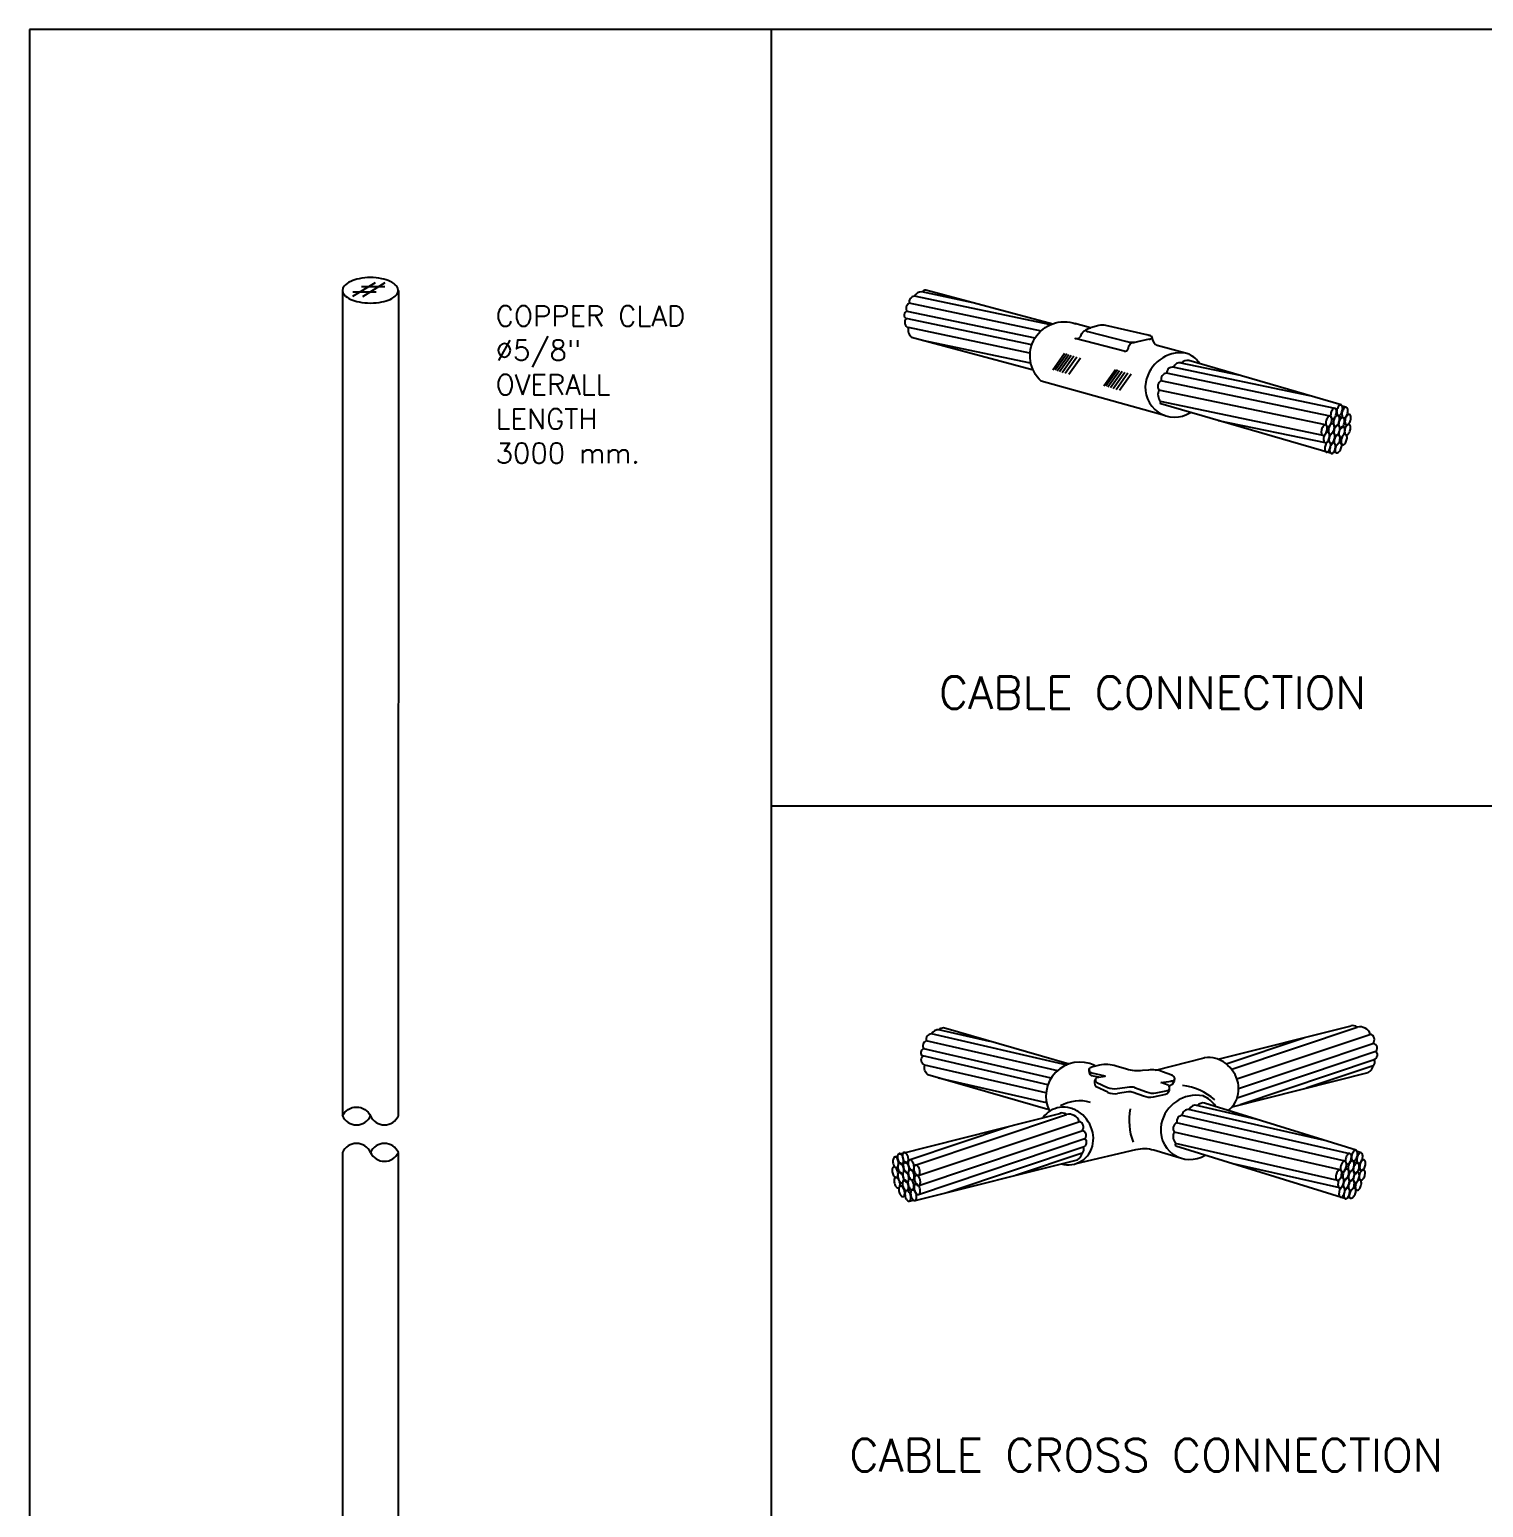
# Model space of a CAD drawing. Header units: inches. Extents: x 1917 to 3477, y 820 to 1550.
# Drawn here: x 1916.8 to 2096, y 1367.4 to 1549.6 of the extents above; entities that cross this region are included whole.
import ezdxf
from ezdxf.enums import TextEntityAlignment as Align

# ---------------------------------------------------------------- set-up
doc = ezdxf.new("R2010")
doc.units = ezdxf.units.IN
doc.header["$MEASUREMENT"] = 0
for name, color, linetype in [('ELDIM', 2, 'Continuous'), ('ELEC', 7, 'Continuous'), ('TITLE', 7, 'Continuous'), ('TXT30', 2, 'Continuous')]:
    doc.layers.add(name, color=color, linetype=linetype)
doc.styles.add('ROMANS', font='romans.shx')

msp = doc.modelspace()

# ---------------------------------------------------------------- linework, layer by layer
at = {"layer": 'ELDIM'}
for p, q in [((2042.92135, 1507.66538), (2044.3609, 1509.69253)), ((2043.18604, 1507.64333), (2044.62559, 1509.67049)), ((2043.42868, 1507.53312), (2044.86822, 1509.56027)), ((2043.73748, 1507.44494), (2045.17703, 1509.4721)), ((2044.06834, 1507.33473), (2045.50789, 1509.36188)), ((2044.44332, 1507.22451), (2045.88287, 1509.25166)), ((2044.86242, 1507.11429), (2046.30196, 1509.14145)), ((2059.70027, 1509.57283), (2055.76288, 1510.64124)), ((2049.18569, 1505.68147), (2050.62523, 1507.70862)), ((2049.45038, 1505.65942), (2050.88992, 1507.68658)), ((2049.69301, 1505.5492), (2051.13255, 1507.57636)), ((2050.00182, 1505.46103), (2051.44136, 1507.48819)), ((2050.33268, 1505.35081), (2051.77222, 1507.37797)), ((2050.70766, 1505.2406), (2052.1472, 1507.26775)), ((2051.12675, 1505.13038), (2052.56629, 1507.15753)), ((2055.61884, 1421.30218), (2061.55116, 1422.79055)), ((2048.57158, 1420.41873), (2047.67857, 1420.59773)), ((2057.12801, 1419.43357), (2056.23164, 1419.77397)), ((2056.24241, 1419.76988), (2057.53678, 1419.95194)), ((2057.15669, 1419.41732), (2057.44009, 1419.45718))]:
    msp.add_line(p, q, dxfattribs=at)
for points in [[(2056.67257, 1502.03898), (2041.48863, 1506.24941, -0.824837357), (2045.73773, 1513.31758)], [(2054.68092, 1511.91975), (2049.43612, 1513.11998, 0.131390068), (2048.57243, 1513.12316), (2047.53339, 1512.82691), (2045.63402, 1513.34522)], [(2054.79549, 1511.41346), (2053.34986, 1511.09344, -0.131390068), (2052.05434, 1511.09822), (2047.26622, 1512.3285, -0.014650323), (2047.19312, 1512.35264, -0.09281329), (2047.00832, 1512.44585, -0.479697741), (2047.00165, 1512.6094, -0.091270349), (2047.18019, 1512.72086, -0.048269032), (2047.39939, 1512.79115, -0.021010601), (2047.57811, 1512.83933)], [(2051.70957, 1509.96319), (2045.66601, 1511.52324, 0.42750335), (2046.39359, 1511.928, -0.247545323), (2046.96378, 1512.55186)], [(2051.70775, 1509.9639, 0.472789611), (2052.2214, 1510.33203, -0.382818197), (2052.92702, 1511.02165)], [(2054.77417, 1511.40874, 0.034707893), (2054.94933, 1511.45891, 0.09281329), (2055.13413, 1511.55212, 0.461359424), (2055.1408, 1511.71567, 0.091270349), (2054.96226, 1511.82712, 0.048724459), (2054.74677, 1511.90175, 0.020689442), (2054.56421, 1511.94652)], [(2059.27964, 1509.7042, 0.401916313), (2054.37714, 1506.12927, 0.660119685), (2059.86773, 1502.38382)], [(2047.74961, 1421.65856, 0.036357433), (2047.62262, 1421.62692, 0.105579719), (2047.42549, 1421.51214, 0.334604988), (2047.37703, 1421.23755, 0.105579719), (2047.52297, 1421.06223, 0.068435561), (2047.73485, 1420.93821, 0.012485676), (2047.80056, 1420.91288, 0.054610845)], [(2057.56838, 1420.66775), (2056.42798, 1421.10082, 0.126332635), (2054.69267, 1421.29529), (2053.94974, 1421.23631, -0.111940362), (2051.98634, 1421.40545), (2050.72148, 1421.77855, 0.139020463), (2048.66738, 1421.9048), (2047.68182, 1421.64411)], [(2064.52969, 1416.31922, 0.090623259), (2065.27239, 1417.1059, 0.101786987), (2065.76439, 1418.36311, 0.094595676), (2065.7391, 1419.73103, 0.174975018), (2064.22305, 1422.11498, 0.094595676), (2062.99494, 1422.71798, 0.101786987), (2061.64774, 1422.80556, 0.009281987), (2061.5374, 1422.78815, 0.107529423)], [(2049.6872, 1418.57657), (2048.24374, 1419.24412, -0.299058627), (2048.19319, 1420.22755)], [(2048.3221, 1419.7687), (2049.63125, 1419.16326, 0.131866711), (2050.83556, 1419.01501), (2052.39698, 1419.23463, -0.126332635), (2052.97542, 1419.1698), (2054.4495, 1418.61001, 0.131866711), (2055.65675, 1418.48801), (2057.06744, 1418.78865)], [(2057.42659, 1419.94032, 0.068435561), (2057.66813, 1419.98432, 0.105579719), (2057.86526, 1420.0991, 0.350922538), (2057.91372, 1420.37369, 0.105579719), (2057.76778, 1420.54901, 0.068435561), (2057.5559, 1420.67303, 0.054610845)], [(2056.81027, 1418.30378), (2055.28273, 1417.94951, -0.131866711), (2054.07548, 1418.0715), (2052.8102, 1418.552, 0.126332635), (2052.23177, 1418.61682), (2050.89151, 1418.42832)], [(2062.97143, 1416.83666, 0.146644455), (2061.42425, 1418.10394, 0.413932575), (2056.27929, 1414.65034, 0.660119685), (2061.7005, 1410.80515)], [(2043.94219, 1409.72381, 0.099084475), (2045.25477, 1409.64553, 0.215666815), (2047.36469, 1410.98732, 0.101786987), (2047.85669, 1412.24452, 0.094595676), (2047.8314, 1413.61245, 0.174975018), (2046.31535, 1415.9964, 0.094595676), (2045.08724, 1416.5994, 0.101786987), (2043.74004, 1416.68698, 0.200432707), (2041.70749, 1415.4586)], [(2080.28877, 1411.41026), (2061.62835, 1417.22299, 0.250924417), (2060.72158, 1416.94389, 0.389700126), (2059.72, 1416.41768, 0.466140616), (2058.85478, 1415.70746, 0.483038431), (2058.20918, 1414.78379, 0.519983473), (2057.92238, 1413.6162)], [(2046.7861, 1412.76509, 0.660033731), (2046.53799, 1413.82448, 0.519983473), (2046.17474, 1414.97059, 0.368757521), (2044.57983, 1415.82538)], [(2045.77277, 1409.77516), (2053.15826, 1411.50356, -0.133729005), (2055.354, 1411.45327), (2058.49956, 1410.51877)]]:
    msp.add_lwpolyline(points, format="xyb", dxfattribs=at)
msp.add_lwpolyline([(2048.31857, 1420.3781), (2049.35527, 1420.54457), (2047.74791, 1420.93287)], dxfattribs=at)
for centre, radius, start, end in [((2056.27539, 1511.62558), 1.10977, 180.7165085, 245.3549513), ((2058.17669, 1506.43782), 3.48281, 35.0416896, 63.4362287), ((2046.26105, 1418.07662), 4.20022, 64.4108767, 206.2792802), ((2048.08872, 1421.22726), 0.7484, 164.1479094, 237.2640931), ((2048.51849, 1420.07429), 0.36326, 122.8103779, 253.0894806), ((2057.18194, 1420.16622), 0.7484, 289.9475717, 3.0637555), ((2050.56553, 1420.722), 2.34043, 247.9579433, 278.0061997), ((2056.55332, 1419.01398), 0.7484, 289.9475717, 3.0637555), ((2056.94356, 1419.13013), 0.36326, 274.1221842, 44.4012869), ((2058.00753, 1412.00223), 7.45294, 49.1934761, 83.1053361), ((2046.19404, 1412.88519), 4.62404, 73.1519924, 120.1852214), ((2059.86818, 1415.0559), 7.55276, 168.9549947, 200.5732994)]:
    msp.add_arc(centre, radius, start, end, dxfattribs=at)
at = {"layer": 'ELEC', "color": 1}
for p, q in [((1956.61122, 1516.73178), (1959.38307, 1518.4316)), ((1957.84026, 1516.70619), (1960.61212, 1518.40602)), ((1956.61128, 1517.2639), (1959.4764, 1517.2639)), ((1957.68876, 1517.92466), (1960.55388, 1517.92466)), ((1962.21711, 1517.45082), (1962.21442, 1415.64099)), ((2042.64232, 1513.19015), (2025.84447, 1516.72057)), ((2033.07526, 1515.92753), (2026.74591, 1517.25777)), ((2042.89983, 1513.29504), (2027.2505, 1517.48827)), ((2040.71152, 1511.53649), (2024.93462, 1514.85234)), ((2041.50036, 1512.43517), (2025.20988, 1515.85741)), ((2040.31285, 1510.7198), (2024.8075, 1513.97857)), ((2040.07917, 1509.70665), (2025.10913, 1512.85292)), ((2040.16502, 1508.48301), (2026.83262, 1511.28509)), ((2077.70639, 1502.89352), (2056.91143, 1507.23126)), ((2074.58307, 1504.45368), (2057.68572, 1507.96901)), ((2066.02935, 1506.94757), (2058.51723, 1508.52569)), ((2077.1172, 1501.95509), (2056.23529, 1506.30851)), ((2076.25182, 1499.56302), (2056.17438, 1503.74995)), ((2078.02768, 1502.01782), (2077.81611, 1502.06422)), ((2078.67186, 1501.76572), (2078.20048, 1501.86908)), ((2079.08659, 1503.04028), (2078.57908, 1503.17627)), ((2079.43746, 1502.16264), (2079.20333, 1502.22537)), ((2076.528, 1498.64299), (2063.34821, 1501.37272)), ((2076.81035, 1499.95728), (2076.65395, 1499.99158)), ((2077.50135, 1500.97456), (2077.19928, 1501.0408)), ((2079.1036, 1500.85093), (2078.81437, 1500.92843)), ((2079.47457, 1500.91629), (2079.35657, 1500.9479)), ((2076.97074, 1498.81316), (2076.81817, 1498.84662)), ((2077.59051, 1498.62814), (2077.38739, 1498.67268)), ((2078.42164, 1498.62812), (2078.19206, 1498.68964)), ((2078.6639, 1498.3975), (2078.5156, 1498.43724)), ((2077.94939, 1497.39049), (2077.53956, 1497.5003)), ((2044.6755, 1421.92456), (2027.94499, 1425.76145)), ((2035.16008, 1424.83636), (2028.85302, 1426.28279)), ((2063.28026, 1422.62695), (2079.67543, 1426.75725)), ((2064.28747, 1422.06548), (2073.83969, 1425.2871)), ((2065.61001, 1420.20139), (2082.0991, 1425.73685)), ((2042.71479, 1420.30647), (2027.00114, 1423.91017)), ((2043.51993, 1421.19058), (2027.29504, 1424.90997)), ((2065.81677, 1419.0272), (2082.47166, 1424.62007)), ((2042.30126, 1419.4972), (2026.86679, 1423.03687)), ((2042.0491, 1418.4885), (2027.13908, 1421.90789)), ((2065.99711, 1417.05324), (2082.65547, 1422.65505)), ((2042.11257, 1417.26349), (2028.83362, 1420.30882)), ((2076.45121, 1412.60566), (2059.62095, 1416.4293)), ((2067.94451, 1415.2555), (2060.4625, 1416.97068)), ((2023.92355, 1410.94789), (2043.92463, 1415.96602)), ((2025.2172, 1410.2159), (2037.44989, 1414.34155)), ((2026.32593, 1408.28503), (2046.2303, 1414.96701)), ((2078.93924, 1410.06117), (2058.1404, 1414.79558)), ((2079.54549, 1410.98867), (2058.8333, 1415.70582)), ((2026.38168, 1407.05976), (2046.60285, 1413.85023)), ((1955.34366, 1411.15184), (1955.34366, 1309.53255)), ((1962.21415, 1411.14541), (1962.21125, 1309.43768)), ((2023.35782, 1410.57891), (2023.76699, 1410.69115)), ((2029.83083, 1406.18337), (2046.78666, 1411.88521)), ((2078.03028, 1407.68531), (2058.03274, 1412.23857)), ((2080.92814, 1411.11017), (2080.4232, 1411.25542)), ((2023.24981, 1409.3489), (2023.39787, 1409.38952)), ((2023.57538, 1409.27223), (2023.8046, 1409.3351)), ((2024.2927, 1409.69203), (2024.4905, 1409.75619)), ((2024.92105, 1409.8454), (2025.06963, 1409.89359)), ((2025.63739, 1408.93898), (2025.78969, 1408.98838)), ((2078.2896, 1406.76039), (2065.16191, 1409.73059)), ((2079.3054, 1409.07378), (2079.0046, 1409.14553)), ((2079.85072, 1410.10725), (2079.64003, 1410.1575)), ((2080.49018, 1409.84341), (2080.02077, 1409.95537)), ((2080.90513, 1408.92088), (2080.61737, 1409.00366)), ((2081.26291, 1410.22627), (2081.02997, 1410.29327)), ((2081.27723, 1408.97944), (2081.15982, 1409.01321)), ((2024.10958, 1407.00936), (2024.39835, 1407.08856)), ((2025.55486, 1407.71197), (2025.84902, 1407.80739)), ((2078.59592, 1408.0693), (2078.44018, 1408.10645)), ((2078.73537, 1406.92244), (2078.58344, 1406.95868)), ((2023.82243, 1406.76558), (2023.94024, 1406.79789)), ((2024.484, 1405.70865), (2024.71775, 1405.77277)), ((2024.94427, 1406.43793), (2025.4033, 1406.58681)), ((2025.23013, 1405.12843), (2025.73683, 1405.26741)), ((2025.62757, 1406.54573), (2025.8336, 1406.61256)), ((2079.35166, 1406.72612), (2079.14939, 1406.77437)), ((2079.68785, 1405.48212), (2079.2801, 1405.5994)), ((2080.18265, 1406.71091), (2079.95423, 1406.77661)), ((2080.42065, 1406.4759), (2080.2731, 1406.51834))]:
    msp.add_line(p, q, dxfattribs=at)
for points in [[(1960.17559, 1516.01561, 0.060315692), (1961.21051, 1516.3437, 0.101707781), (1962.0163, 1516.93146, 0.380601141), (1962.0163, 1517.97018, 0.101707781), (1961.21051, 1518.55794, 0.060315692), (1960.17559, 1518.88603, 0.10430535), (1957.38517, 1518.88603, 0.060315692), (1956.35025, 1518.55794, 0.101707781), (1955.54446, 1517.97018, 0.392553286), (1955.54446, 1516.93146, 0.101707781), (1956.35025, 1516.3437, 0.060315692), (1957.38517, 1516.01561, 0.093805069), (1960.1837, 1516.01714)], [(1955.34366, 1517.45082), (1955.34366, 1415.64099, -0.642408417), (1958.78038, 1415.64099, 0.642408417), (1962.21711, 1415.64099)], [(2025.85007, 1516.72099, 0.461338911), (2025.21066, 1515.85402, 0.494693157), (2024.95667, 1514.85431)], [(2024.8616, 1513.95751, 0.578900393), (2025.11028, 1512.85687, 0.304489025), (2025.48812, 1511.66028), (2040.358, 1507.67221)], [(2078.44184, 1503.32863), (2059.67828, 1508.79927, 0.250924417), (2058.77676, 1508.50364, 0.389700126), (2057.78497, 1507.9592, 0.466140616), (2056.93287, 1507.23329, 0.483038431), (2056.30427, 1506.29797, 0.519983473), (2056.03887, 1505.12533)], [(2076.54641, 1500.86946), (2055.99273, 1505.15649, 0.298031818), (2056.19252, 1503.75726)], [(2077.30815, 1497.31725), (2056.24074, 1503.43749, -0.274181976), (2056.22046, 1503.72934)], [(2076.56616, 1501.12713, 0.064948126), (2076.58151, 1500.91125, 0.104202953), (2076.66094, 1500.72767, 0.348794874), (2076.88192, 1500.66818, 0.104202953), (2077.04277, 1500.78708, 0.064948126), (2077.16442, 1500.96608, 0.096293729), (2077.30645, 1501.49372, 0.064948126), (2077.2911, 1501.7096, 0.104202953), (2077.21167, 1501.89318, 0.360500933), (2076.9907, 1501.95266, 0.104202953), (2076.82984, 1501.83377, 0.064948126), (2076.7082, 1501.65476, 0.106799207), (2076.565, 1501.10406)], [(2077.153, 1502.0745, 0.064948126), (2077.16835, 1501.85862, 0.104202953), (2077.24778, 1501.67504, 0.348794874), (2077.46876, 1501.61555, 0.104202953), (2077.62961, 1501.73445, 0.064948126), (2077.75126, 1501.91345, 0.096293729), (2077.89329, 1502.44109, 0.064948126), (2077.87794, 1502.65697, 0.104202953), (2077.79851, 1502.84055, 0.360500933), (2077.57754, 1502.90003, 0.104202953), (2077.41668, 1502.78113, 0.064948126), (2077.29504, 1502.60213, 0.106799207), (2077.15184, 1502.05143)], [(2077.51413, 1501.17224, 0.064948126), (2077.52948, 1500.95636, 0.104202953), (2077.60891, 1500.77278, 0.348794874), (2077.82989, 1500.7133, 0.104202953), (2077.99074, 1500.8322, 0.064948126), (2078.11239, 1501.0112, 0.096293729), (2078.25442, 1501.53883, 0.064948126), (2078.23907, 1501.75471, 0.104202953), (2078.15965, 1501.93829, 0.360500933), (2077.93867, 1501.99778, 0.104202953), (2077.77781, 1501.87888, 0.064948126), (2077.65617, 1501.69988, 0.106799207), (2077.51298, 1501.14917)], [(2077.90236, 1502.48714, 0.064948126), (2077.9177, 1502.27126, 0.104202953), (2077.99713, 1502.08768, 0.348794874), (2078.21811, 1502.0282, 0.104202953), (2078.37896, 1502.14709, 0.064948126), (2078.50061, 1502.3261, 0.096293729), (2078.64264, 1502.85373, 0.064948126), (2078.6273, 1503.06961, 0.104202953), (2078.54787, 1503.25319, 0.360500933), (2078.32689, 1503.31268, 0.104202953), (2078.16604, 1503.19378, 0.064948126), (2078.04439, 1503.01478, 0.106799207), (2077.9012, 1502.46407)], [(2078.14611, 1500.92412, 0.064948126), (2078.16146, 1500.70824, 0.104202953), (2078.24089, 1500.52466, 0.348794874), (2078.46187, 1500.46518, 0.104202953), (2078.62272, 1500.58407, 0.064948126), (2078.74437, 1500.76308, 0.096293729), (2078.8864, 1501.29071, 0.064948126), (2078.87105, 1501.50659, 0.104202953), (2078.79162, 1501.69017, 0.360500933), (2078.57065, 1501.74966, 0.104202953), (2078.40979, 1501.63076, 0.064948126), (2078.28815, 1501.45176, 0.106799207), (2078.14496, 1500.90105)], [(2078.54519, 1502.19701, 0.064948126), (2078.56054, 1501.98113, 0.104202953), (2078.63997, 1501.79756, 0.348794874), (2078.86094, 1501.73807, 0.104202953), (2079.0218, 1501.85697, 0.064948126), (2079.14344, 1502.03597, 0.096293729), (2079.28548, 1502.56361, 0.064948126), (2079.27013, 1502.77949, 0.104202953), (2079.1907, 1502.96307, 0.360500933), (2078.96972, 1503.02255, 0.104202953), (2078.80887, 1502.90365, 0.064948126), (2078.68722, 1502.72465, 0.106799207), (2078.54403, 1502.17395)], [(2078.91845, 1501.32663, 0.064948126), (2078.9338, 1501.11075, 0.104202953), (2079.01323, 1500.92717, 0.348794874), (2079.2342, 1500.86769, 0.104202953), (2079.39506, 1500.98659, 0.064948126), (2079.5167, 1501.16559, 0.096293729), (2079.65874, 1501.69322, 0.064948126), (2079.64339, 1501.9091, 0.104202953), (2079.56396, 1502.09268, 0.360500933), (2079.34298, 1502.15217, 0.104202953), (2079.18213, 1502.03327, 0.064948126), (2079.06048, 1501.85427, 0.106799207), (2078.91729, 1501.30357)], [(2076.00118, 1500.02963, 0.064948126), (2076.01652, 1499.81375, 0.104202953), (2076.09595, 1499.63017, 0.348794874), (2076.31693, 1499.57068, 0.104202953), (2076.47778, 1499.68958, 0.064948126), (2076.59943, 1499.86858, 0.096293729), (2076.74146, 1500.39622, 0.064948126), (2076.72612, 1500.6121, 0.104202953), (2076.64669, 1500.79568, 0.360500933), (2076.42571, 1500.85516, 0.104202953), (2076.26486, 1500.73626, 0.064948126), (2076.14321, 1500.55726, 0.106799207), (2076.00002, 1500.00656)], [(2076.28683, 1499.11818, 0.064948126), (2076.30218, 1498.9023, 0.104202953), (2076.38161, 1498.71872, 0.348794874), (2076.60259, 1498.65923, 0.104202953), (2076.76344, 1498.77813, 0.064948126), (2076.88509, 1498.95713, 0.096293729), (2077.02712, 1499.48477, 0.064948126), (2077.01177, 1499.70065, 0.104202953), (2076.93234, 1499.88423, 0.360500933), (2076.71137, 1499.94371, 0.104202953), (2076.55051, 1499.82482, 0.064948126), (2076.42887, 1499.64581, 0.106799207), (2076.28568, 1499.09511)], [(2076.88, 1500.16353, 0.064948126), (2076.89535, 1499.94765, 0.104202953), (2076.97478, 1499.76407, 0.348794874), (2077.19575, 1499.70458, 0.104202953), (2077.35661, 1499.82348, 0.064948126), (2077.47825, 1500.00248, 0.096293729), (2077.62029, 1500.53012, 0.064948126), (2077.60494, 1500.746, 0.104202953), (2077.52551, 1500.92958, 0.360500933), (2077.30453, 1500.98906, 0.104202953), (2077.14368, 1500.87017, 0.064948126), (2077.02203, 1500.69116, 0.106799207), (2076.87884, 1500.14046)], [(2076.94987, 1499.05194, 0.064948126), (2076.96522, 1498.83606, 0.104202953), (2077.04464, 1498.65248, 0.348794874), (2077.26562, 1498.593, 0.104202953), (2077.42648, 1498.7119, 0.064948126), (2077.54812, 1498.8909, 0.096293729), (2077.69016, 1499.41853, 0.064948126), (2077.67481, 1499.63441, 0.104202953), (2077.59538, 1499.81799, 0.360500933), (2077.3744, 1499.87748, 0.104202953), (2077.21355, 1499.75858, 0.064948126), (2077.0919, 1499.57958, 0.106799207), (2076.94871, 1499.02888)], [(2077.5656, 1500.00707, 0.064948126), (2077.58095, 1499.79119, 0.104202953), (2077.66038, 1499.60761, 0.348794874), (2077.88136, 1499.54812, 0.104202953), (2078.04221, 1499.66702, 0.064948126), (2078.16385, 1499.84602, 0.096293729), (2078.30589, 1500.37366, 0.064948126), (2078.29054, 1500.58954, 0.104202953), (2078.21111, 1500.77312, 0.360500933), (2077.99013, 1500.8326, 0.104202953), (2077.82928, 1500.71371, 0.064948126), (2077.70763, 1500.5347, 0.106799207), (2077.56444, 1499.984)], [(2078.16868, 1499.7963, 0.064948126), (2078.18403, 1499.58042, 0.104202953), (2078.26346, 1499.39684, 0.348794874), (2078.48444, 1499.33736, 0.104202953), (2078.64529, 1499.45626, 0.064948126), (2078.76694, 1499.63526, 0.096293729), (2078.90897, 1500.16289, 0.064948126), (2078.89362, 1500.37877, 0.104202953), (2078.8142, 1500.56235, 0.360500933), (2078.59322, 1500.62184, 0.104202953), (2078.43237, 1500.50294, 0.064948126), (2078.31072, 1500.32394, 0.106799207), (2078.16753, 1499.77324)], [(2078.87698, 1500.10395, 0.064948126), (2078.89232, 1499.88807, 0.104202953), (2078.97175, 1499.7045, 0.348794874), (2079.19273, 1499.64501, 0.104202953), (2079.35358, 1499.76391, 0.064948126), (2079.47523, 1499.94291, 0.096293729), (2079.61726, 1500.47055, 0.064948126), (2079.60192, 1500.68643, 0.104202953), (2079.52249, 1500.87001, 0.360500933), (2079.30151, 1500.92949, 0.104202953), (2079.14066, 1500.81059, 0.064948126), (2079.01901, 1500.63159, 0.106799207), (2078.87582, 1500.08089)], [(2076.43074, 1497.97556, 0.064948126), (2076.44609, 1497.75968, 0.104202953), (2076.52552, 1497.5761, 0.348794874), (2076.7465, 1497.51662, 0.104202953), (2076.90735, 1497.63552, 0.064948126), (2077.02899, 1497.81452, 0.096293729), (2077.17103, 1498.34215, 0.064948126), (2077.15568, 1498.55803, 0.104202953), (2077.07625, 1498.74161, 0.360500933), (2076.85527, 1498.8011, 0.104202953), (2076.69442, 1498.6822, 0.064948126), (2076.57277, 1498.5032, 0.106799207), (2076.42958, 1497.9525)], [(2077.02606, 1497.79583, 0.064948126), (2077.04141, 1497.57995, 0.104202953), (2077.12084, 1497.39637, 0.348794874), (2077.34181, 1497.33689, 0.104202953), (2077.50267, 1497.45578, 0.064948126), (2077.62431, 1497.63479, 0.096293729), (2077.76635, 1498.16242, 0.064948126), (2077.751, 1498.3783, 0.104202953), (2077.67157, 1498.56188, 0.360500933), (2077.45059, 1498.62137, 0.104202953), (2077.28974, 1498.50247, 0.064948126), (2077.16809, 1498.32347, 0.106799207), (2077.0249, 1497.77276)], [(2077.58185, 1498.82638, 0.064948126), (2077.5972, 1498.6105, 0.104202953), (2077.67662, 1498.42692, 0.348794874), (2077.8976, 1498.36744, 0.104202953), (2078.05845, 1498.48633, 0.064948126), (2078.1801, 1498.66534, 0.096293729), (2078.32214, 1499.19297, 0.064948126), (2078.30679, 1499.40885, 0.104202953), (2078.22736, 1499.59243, 0.360500933), (2078.00638, 1499.65192, 0.104202953), (2077.84553, 1499.53302, 0.064948126), (2077.72388, 1499.35402, 0.106799207), (2077.58069, 1498.80331)], [(2077.7198, 1497.90537, 0.064948126), (2077.70297, 1497.6896, 0.104202953), (2077.75431, 1497.49628, 0.362537459), (2077.96403, 1497.40469, 0.104202953), (2078.14073, 1497.49843, 0.064948126), (2078.28757, 1497.65742, 0.108621229), (2078.50625, 1498.15817, 0.064948126), (2078.52308, 1498.37394, 0.104202953), (2078.47174, 1498.56726, 0.374347234), (2078.26203, 1498.65885, 0.104202953), (2078.08532, 1498.56511, 0.064948126), (2077.93849, 1498.40612, 0.09386946), (2077.73002, 1497.9501)], [(2078.43953, 1498.87149, 0.064948126), (2078.45488, 1498.65561, 0.104202953), (2078.53431, 1498.47203, 0.348794874), (2078.75529, 1498.41255, 0.104202953), (2078.91614, 1498.53145, 0.064948126), (2079.03779, 1498.71045, 0.096293729), (2079.17982, 1499.23809, 0.064948126), (2079.16447, 1499.45397, 0.104202953), (2079.08504, 1499.63754, 0.360500933), (2078.86407, 1499.69703, 0.104202953), (2078.70321, 1499.57813, 0.064948126), (2078.58157, 1499.39913, 0.106799207), (2078.43838, 1498.84843)], [(2027.9506, 1425.76177, 0.461338911), (2027.29545, 1424.90664, 0.494693157), (2027.02323, 1423.91174)], [(2044.93489, 1422.02472), (2029.4119, 1426.48978, 0.213450735), (2028.86781, 1426.28051)], [(2064.9596, 1421.39569), (2080.4504, 1426.59663, 0.213428204), (2079.6458, 1426.75074)], [(2082.65491, 1423.53492, 0.660033731), (2082.4068, 1424.59432, 0.519983473), (2082.04355, 1425.74043, 0.368757521), (2080.44864, 1426.59522)], [(2065.64114, 1417.87185), (2082.74062, 1423.61187, -0.499833301), (2082.50141, 1422.55953, -0.289521724), (2082.38681, 1421.81793)], [(2042.2907, 1416.44929), (2027.4962, 1420.70852, -0.304489025), (2027.1403, 1421.91182, -0.578900393), (2026.91178, 1423.01683)], [(2065.03301, 1416.78596), (2081.80211, 1420.9932, 0.217579204), (2082.38681, 1421.81793), (2074.15532, 1419.06774)], [(2025.92028, 1409.56137), (2044.58159, 1415.82679, 0.213428204), (2043.77699, 1415.98091)], [(2026.34719, 1405.95224), (2046.87181, 1412.84203, -0.499833301), (2046.63261, 1411.7897, -0.289521724), (2046.518, 1411.0481)], [(2078.34871, 1408.98615), (2057.87682, 1413.64819, 0.298031818), (2058.05101, 1412.24554)], [(2023.81604, 1410.25051, 0.064948126), (2023.72157, 1410.44523, 0.104202953), (2023.57962, 1410.58615, 0.365958442), (2023.35236, 1410.55926, 0.104202953), (2023.2472, 1410.38911, 0.064948126), (2023.20078, 1410.17772, 0.111678138), (2023.26498, 1409.63509, 0.064948126), (2023.35944, 1409.44037, 0.104202953), (2023.5014, 1409.29945, 0.354211973), (2023.72866, 1409.32633, 0.104202953), (2023.83381, 1409.49649, 0.064948126), (2023.88024, 1409.70787, 0.101162122), (2023.81822, 1410.2439)], [(2024.35944, 1410.69547, 0.064948126), (2024.23715, 1410.87403, 0.104202953), (2024.07587, 1410.99235, 0.352186158), (2023.85511, 1410.93207, 0.104202953), (2023.77634, 1410.74821, 0.064948126), (2023.76177, 1410.53227, 0.099342893), (2023.9057, 1410.00515, 0.064948126), (2024.02799, 1409.82659, 0.104202953), (2024.18927, 1409.70827, 0.368685155), (2024.41003, 1409.76855, 0.104202953), (2024.4888, 1409.95241, 0.064948126), (2024.50337, 1410.16835, 0.109854914), (2024.34107, 1410.73029)], [(2024.96402, 1410.84105, 0.064948126), (2024.84173, 1411.01961, 0.104202953), (2024.68045, 1411.13793, 0.352186158), (2024.45969, 1411.07765, 0.104202953), (2024.38092, 1410.89379, 0.064948126), (2024.36635, 1410.67785, 0.099342893), (2024.51028, 1410.15073, 0.064948126), (2024.63257, 1409.97217, 0.104202953), (2024.79385, 1409.85385, 0.368685155), (2025.01461, 1409.91413, 0.104202953), (2025.09338, 1410.098, 0.064948126), (2025.10795, 1410.31393, 0.109854914), (2024.94565, 1410.87587)], [(2025.93223, 1405.20524), (2045.9333, 1410.22337, 0.217579204), (2046.518, 1411.0481), (2038.28651, 1408.2979)], [(2079.04539, 1405.42062), (2058.09337, 1411.92494, -0.274181976), (2058.07843, 1412.21712)], [(2078.97722, 1410.1799, 0.064948126), (2078.98862, 1409.96377, 0.104202953), (2079.06468, 1409.77877, 0.353929397), (2079.28454, 1409.71526, 0.104202953), (2079.44753, 1409.8312, 0.064948126), (2079.57243, 1410.00795, 0.100908461), (2079.72409, 1410.5329, 0.064948126), (2079.71269, 1410.74902, 0.104202953), (2079.63663, 1410.93402, 0.365673742), (2079.41678, 1410.99754, 0.104202953), (2079.25378, 1410.8816, 0.064948126), (2079.12888, 1410.70485, 0.111423917), (2078.97439, 1410.13226)], [(2079.73399, 1410.57878, 0.064948126), (2079.74539, 1410.36265, 0.104202953), (2079.82145, 1410.17765, 0.353929397), (2080.04131, 1410.11414, 0.104202953), (2080.20431, 1410.23008, 0.064948126), (2080.32921, 1410.40682, 0.100908461), (2080.48086, 1410.93178, 0.064948126), (2080.46946, 1411.1479, 0.104202953), (2080.3934, 1411.3329, 0.365673742), (2080.17355, 1411.39641, 0.104202953), (2080.01055, 1411.28048, 0.064948126), (2079.88565, 1411.10373, 0.111423917), (2079.73117, 1410.53114)], [(2080.37142, 1410.27695, 0.064948126), (2080.38282, 1410.06082, 0.104202953), (2080.45888, 1409.87582, 0.353929397), (2080.67873, 1409.81231, 0.104202953), (2080.84173, 1409.92825, 0.064948126), (2080.96663, 1410.105, 0.100908461), (2081.11828, 1410.62995, 0.064948126), (2081.10688, 1410.84607, 0.104202953), (2081.03082, 1411.03107, 0.365673742), (2080.81097, 1411.09459, 0.104202953), (2080.64797, 1410.97865, 0.064948126), (2080.52307, 1410.8019, 0.111423917), (2080.36859, 1410.22931)], [(2023.68287, 1409.05315, 0.064948126), (2023.56058, 1409.23171, 0.104202953), (2023.3993, 1409.35003, 0.352186158), (2023.17854, 1409.28975, 0.104202953), (2023.09977, 1409.10589, 0.064948126), (2023.0852, 1408.88995, 0.099342893), (2023.22913, 1408.36283, 0.064948126), (2023.35142, 1408.18427, 0.104202953), (2023.5127, 1408.06595, 0.368685155), (2023.73346, 1408.12623, 0.104202953), (2023.81223, 1408.31009, 0.064948126), (2023.8268, 1408.52603, 0.109854914), (2023.6645, 1409.08797)], [(2024.40031, 1409.52531, 0.064948126), (2024.27802, 1409.70387, 0.104202953), (2024.11674, 1409.82219, 0.352186158), (2023.89598, 1409.76191, 0.104202953), (2023.81721, 1409.57805, 0.064948126), (2023.80264, 1409.36212, 0.099342893), (2023.94657, 1408.83499, 0.064948126), (2024.06886, 1408.65643, 0.104202953), (2024.23014, 1408.53811, 0.368685155), (2024.4509, 1408.59839, 0.104202953), (2024.52967, 1408.78226, 0.064948126), (2024.54424, 1408.99819, 0.109854914), (2024.38194, 1409.56013)], [(2025.01071, 1408.51452, 0.064948126), (2024.88842, 1408.69308, 0.104202953), (2024.72714, 1408.8114, 0.352186158), (2024.50638, 1408.75112, 0.104202953), (2024.42761, 1408.56726, 0.064948126), (2024.41304, 1408.35133, 0.099342893), (2024.55697, 1407.8242, 0.064948126), (2024.67926, 1407.64564, 0.104202953), (2024.84054, 1407.52732, 0.368685155), (2025.0613, 1407.5876, 0.104202953), (2025.14007, 1407.77147, 0.064948126), (2025.15464, 1407.9874, 0.109854914), (2024.99234, 1408.54934)], [(2025.05968, 1409.64986, 0.064948126), (2024.93739, 1409.82842, 0.104202953), (2024.77611, 1409.94674, 0.352186158), (2024.55535, 1409.88646, 0.104202953), (2024.47658, 1409.7026, 0.064948126), (2024.46201, 1409.48666, 0.099342893), (2024.60594, 1408.95954, 0.064948126), (2024.72823, 1408.78098, 0.104202953), (2024.88951, 1408.66266, 0.368685155), (2025.11027, 1408.72294, 0.104202953), (2025.18904, 1408.9068, 0.064948126), (2025.20361, 1409.12274, 0.109854914), (2025.04131, 1409.68468)], [(2025.66537, 1409.9276, 0.064948126), (2025.54308, 1410.10617, 0.104202953), (2025.3818, 1410.22448, 0.352186158), (2025.16104, 1410.1642, 0.104202953), (2025.08227, 1409.98034, 0.064948126), (2025.0677, 1409.76441, 0.099342893), (2025.21163, 1409.23729, 0.064948126), (2025.33392, 1409.05872, 0.104202953), (2025.4952, 1408.9404, 0.368685155), (2025.71596, 1409.00068, 0.104202953), (2025.79473, 1409.18455, 0.064948126), (2025.8093, 1409.40048, 0.109854914), (2025.647, 1409.96242)], [(2025.68145, 1408.72579, 0.064948126), (2025.55916, 1408.90436, 0.104202953), (2025.39788, 1409.02267, 0.352186158), (2025.17712, 1408.96239, 0.104202953), (2025.09835, 1408.77853, 0.064948126), (2025.08378, 1408.5626, 0.099342893), (2025.22771, 1408.03548, 0.064948126), (2025.35, 1407.85691, 0.104202953), (2025.51128, 1407.73859, 0.368685155), (2025.73205, 1407.79887, 0.104202953), (2025.81081, 1407.98274, 0.064948126), (2025.82538, 1408.19867, 0.109854914), (2025.66308, 1408.76062)], [(2026.37229, 1409.28526, 0.064948126), (2026.25, 1409.46382, 0.104202953), (2026.08872, 1409.58214, 0.352186158), (2025.86796, 1409.52186, 0.104202953), (2025.78919, 1409.338, 0.064948126), (2025.77462, 1409.12207, 0.099342893), (2025.91855, 1408.59494, 0.064948126), (2026.04084, 1408.41638, 0.104202953), (2026.20212, 1408.29806, 0.368685155), (2026.42288, 1408.35834, 0.104202953), (2026.50165, 1408.54221, 0.064948126), (2026.51622, 1408.75814, 0.109854914), (2026.35392, 1409.32008)], [(2077.78821, 1408.15643, 0.064948126), (2077.79961, 1407.9403, 0.104202953), (2077.87567, 1407.7553, 0.353929397), (2078.09552, 1407.69179, 0.104202953), (2078.25852, 1407.80773, 0.064948126), (2078.38342, 1407.98447, 0.100908461), (2078.53508, 1408.50942, 0.064948126), (2078.52368, 1408.72555, 0.104202953), (2078.44762, 1408.91055, 0.365673742), (2078.22776, 1408.97406, 0.104202953), (2078.06476, 1408.85813, 0.064948126), (2077.93986, 1408.68138, 0.111423917), (2077.78538, 1408.10879)], [(2078.37316, 1409.24342, 0.064948126), (2078.38456, 1409.02729, 0.104202953), (2078.46062, 1408.84229, 0.353929397), (2078.68048, 1408.77878, 0.104202953), (2078.84348, 1408.89472, 0.064948126), (2078.96837, 1409.07146, 0.100908461), (2079.12003, 1409.59642, 0.064948126), (2079.10863, 1409.81254, 0.104202953), (2079.03257, 1409.99754, 0.365673742), (2078.81272, 1410.06106, 0.104202953), (2078.64972, 1409.94512, 0.064948126), (2078.52482, 1409.76837, 0.111423917), (2078.37034, 1409.19578)], [(2078.66933, 1408.27424, 0.064948126), (2078.68073, 1408.05812, 0.104202953), (2078.75679, 1407.87312, 0.353929397), (2078.97665, 1407.8096, 0.104202953), (2079.13964, 1407.92554, 0.064948126), (2079.26454, 1408.10229, 0.100908461), (2079.4162, 1408.62724, 0.064948126), (2079.4048, 1408.84336, 0.104202953), (2079.32874, 1409.02836, 0.365673742), (2079.10889, 1409.09188, 0.104202953), (2078.94589, 1408.97594, 0.064948126), (2078.82099, 1408.79919, 0.111423917), (2078.6665, 1408.2266)], [(2079.3218, 1409.27119, 0.064948126), (2079.3332, 1409.05507, 0.104202953), (2079.40926, 1408.87007, 0.353929397), (2079.62911, 1408.80655, 0.104202953), (2079.79211, 1408.92249, 0.064948126), (2079.91701, 1409.09924, 0.100908461), (2080.06867, 1409.62419, 0.064948126), (2080.05727, 1409.84032, 0.104202953), (2079.98121, 1410.02532, 0.365673742), (2079.76135, 1410.08883, 0.104202953), (2079.59836, 1409.97289, 0.064948126), (2079.47346, 1409.79615, 0.111423917), (2079.31897, 1409.22356)], [(2079.35196, 1408.10527, 0.064948126), (2079.36336, 1407.88915, 0.104202953), (2079.43942, 1407.70415, 0.353929397), (2079.65927, 1407.64063, 0.104202953), (2079.82227, 1407.75657, 0.064948126), (2079.94717, 1407.93332, 0.100908461), (2080.09883, 1408.45827, 0.064948126), (2080.08743, 1408.6744, 0.104202953), (2080.01137, 1408.8594, 0.365673742), (2079.79151, 1408.92291, 0.104202953), (2079.62851, 1408.80697, 0.064948126), (2079.50362, 1408.63023, 0.111423917), (2079.34913, 1408.05764)], [(2079.94914, 1409.01156, 0.064948126), (2079.96054, 1408.79544, 0.104202953), (2080.0366, 1408.61044, 0.353929397), (2080.25645, 1408.54692, 0.104202953), (2080.41945, 1408.66286, 0.064948126), (2080.54435, 1408.83961, 0.100908461), (2080.69601, 1409.36456, 0.064948126), (2080.68461, 1409.58068, 0.104202953), (2080.60855, 1409.76568, 0.365673742), (2080.38869, 1409.8292, 0.104202953), (2080.22569, 1409.71326, 0.064948126), (2080.10079, 1409.53651, 0.111423917), (2079.94631, 1408.96392)], [(2080.66489, 1408.17817, 0.064948126), (2080.67629, 1407.96205, 0.104202953), (2080.75235, 1407.77705, 0.353929397), (2080.9722, 1407.71353, 0.104202953), (2081.1352, 1407.82947, 0.064948126), (2081.2601, 1408.00622, 0.100908461), (2081.41175, 1408.53117, 0.064948126), (2081.40035, 1408.7473, 0.104202953), (2081.32429, 1408.9323, 0.365673742), (2081.10444, 1408.99581, 0.104202953), (2080.94144, 1408.87987, 0.064948126), (2080.81654, 1408.70312, 0.111423917), (2080.66206, 1408.13054)], [(2080.7287, 1409.39989, 0.064948126), (2080.7401, 1409.18376, 0.104202953), (2080.81616, 1408.99876, 0.353929397), (2081.03602, 1408.93525, 0.104202953), (2081.19901, 1409.05119, 0.064948126), (2081.32391, 1409.22794, 0.100908461), (2081.47557, 1409.75289, 0.064948126), (2081.46417, 1409.96901, 0.104202953), (2081.38811, 1410.15401, 0.365673742), (2081.16826, 1410.21753, 0.104202953), (2081.00526, 1410.10159, 0.064948126), (2080.88036, 1409.92484, 0.111423917), (2080.72587, 1409.35225)], [(2023.92786, 1407.76851, 0.064948126), (2023.80557, 1407.94708, 0.104202953), (2023.64429, 1408.06539, 0.352186158), (2023.42353, 1408.00511, 0.104202953), (2023.34476, 1407.82125, 0.064948126), (2023.33019, 1407.60532, 0.099342893), (2023.47412, 1407.07819, 0.064948126), (2023.59641, 1406.89963, 0.104202953), (2023.75769, 1406.78131, 0.368685155), (2023.97846, 1406.84159, 0.104202953), (2024.05722, 1407.02546, 0.064948126), (2024.0718, 1407.24139, 0.109854914), (2023.9095, 1407.80333)], [(2024.38376, 1408.3918, 0.064948126), (2024.26147, 1408.57036, 0.104202953), (2024.10019, 1408.68868, 0.352186158), (2023.87943, 1408.6284, 0.104202953), (2023.80066, 1408.44454, 0.064948126), (2023.78609, 1408.2286, 0.099342893), (2023.93002, 1407.70148, 0.064948126), (2024.05231, 1407.52292, 0.104202953), (2024.21359, 1407.4046, 0.368685155), (2024.43435, 1407.46488, 0.104202953), (2024.51312, 1407.64874, 0.064948126), (2024.52769, 1407.86468, 0.109854914), (2024.36539, 1408.42662)], [(2024.50966, 1406.69233, 0.064948126), (2024.38737, 1406.87089, 0.104202953), (2024.22609, 1406.98921, 0.352186158), (2024.00533, 1406.92893, 0.104202953), (2023.92656, 1406.74506, 0.064948126), (2023.91199, 1406.52913, 0.099342893), (2024.05592, 1406.00201, 0.064948126), (2024.17821, 1405.82345, 0.104202953), (2024.33949, 1405.70513, 0.368685155), (2024.56025, 1405.76541, 0.104202953), (2024.63902, 1405.94927, 0.064948126), (2024.65359, 1406.1652, 0.109854914), (2024.49129, 1406.72715)], [(2024.97291, 1407.42983, 0.064948126), (2024.85062, 1407.60839, 0.104202953), (2024.68934, 1407.72671, 0.352186158), (2024.46858, 1407.66643, 0.104202953), (2024.38981, 1407.48257, 0.064948126), (2024.37524, 1407.26664, 0.099342893), (2024.51917, 1406.73951, 0.064948126), (2024.64146, 1406.56095, 0.104202953), (2024.80274, 1406.44263, 0.368685155), (2025.0235, 1406.50291, 0.104202953), (2025.10227, 1406.68678, 0.064948126), (2025.11684, 1406.90271, 0.109854914), (2024.95454, 1407.46465)], [(2025.64367, 1407.53491, 0.064948126), (2025.52138, 1407.71347, 0.104202953), (2025.3601, 1407.83179, 0.352186158), (2025.13934, 1407.77151, 0.104202953), (2025.06057, 1407.58765, 0.064948126), (2025.046, 1407.37171, 0.099342893), (2025.18993, 1406.84459, 0.064948126), (2025.31222, 1406.66603, 0.104202953), (2025.4735, 1406.54771, 0.368685155), (2025.69427, 1406.60799, 0.104202953), (2025.77303, 1406.79185, 0.064948126), (2025.7876, 1407.00779, 0.109854914), (2025.6253, 1407.56973)], [(2026.41109, 1406.93863, 0.064948126), (2026.2888, 1407.11719, 0.104202953), (2026.12752, 1407.23551, 0.352186158), (2025.90676, 1407.17523, 0.104202953), (2025.82799, 1406.99137, 0.064948126), (2025.81342, 1406.77543, 0.099342893), (2025.95735, 1406.24831, 0.064948126), (2026.07964, 1406.06975, 0.104202953), (2026.24092, 1405.95143, 0.368685155), (2026.46168, 1406.01171, 0.104202953), (2026.54045, 1406.19557, 0.064948126), (2026.55502, 1406.41151, 0.109854914), (2026.39272, 1406.97345)], [(2026.43904, 1408.05268, 0.064948126), (2026.31675, 1408.23124, 0.104202953), (2026.15547, 1408.34956, 0.352186158), (2025.9347, 1408.28928, 0.104202953), (2025.85594, 1408.10541, 0.064948126), (2025.84136, 1407.88948, 0.099342893), (2025.9853, 1407.36236, 0.064948126), (2026.10759, 1407.1838, 0.104202953), (2026.26887, 1407.06548, 0.368685155), (2026.48963, 1407.12576, 0.104202953), (2026.5684, 1407.30962, 0.064948126), (2026.58297, 1407.52556, 0.109854914), (2026.42067, 1408.0875)], [(2078.05716, 1407.23991, 0.064948126), (2078.06856, 1407.02378, 0.104202953), (2078.14462, 1406.83878, 0.353929397), (2078.36447, 1406.77527, 0.104202953), (2078.52747, 1406.89121, 0.064948126), (2078.65237, 1407.06796, 0.100908461), (2078.80402, 1407.59291, 0.064948126), (2078.79262, 1407.80903, 0.104202953), (2078.71656, 1407.99403, 0.365673742), (2078.49671, 1408.05755, 0.104202953), (2078.33371, 1407.94161, 0.064948126), (2078.20881, 1407.76486, 0.111423917), (2078.05433, 1407.19227)], [(2078.71887, 1407.16157, 0.064948126), (2078.73027, 1406.94544, 0.104202953), (2078.80633, 1406.76044, 0.353929397), (2079.02618, 1406.69693, 0.104202953), (2079.18918, 1406.81286, 0.064948126), (2079.31408, 1406.98961, 0.100908461), (2079.46574, 1407.51456, 0.064948126), (2079.45434, 1407.73069, 0.104202953), (2079.37828, 1407.91569, 0.365673742), (2079.15842, 1407.9792, 0.104202953), (2078.99542, 1407.86327, 0.064948126), (2078.87053, 1407.68652, 0.111423917), (2078.71604, 1407.11393)], [(2079.34662, 1406.92449, 0.064948126), (2079.35802, 1406.70836, 0.104202953), (2079.43408, 1406.52336, 0.353929397), (2079.65393, 1406.45985, 0.104202953), (2079.81693, 1406.57579, 0.064948126), (2079.94183, 1406.75253, 0.100908461), (2080.09349, 1407.27749, 0.064948126), (2080.08209, 1407.49361, 0.104202953), (2080.00603, 1407.67861, 0.365673742), (2079.78617, 1407.74213, 0.104202953), (2079.62317, 1407.62619, 0.064948126), (2079.49828, 1407.44944, 0.111423917), (2079.34379, 1406.87685)], [(2079.95109, 1407.88352, 0.064948126), (2079.96249, 1407.6674, 0.104202953), (2080.03855, 1407.4824, 0.353929397), (2080.2584, 1407.41888, 0.104202953), (2080.4214, 1407.53482, 0.064948126), (2080.5463, 1407.71157, 0.100908461), (2080.69796, 1408.23652, 0.064948126), (2080.68656, 1408.45264, 0.104202953), (2080.6105, 1408.63764, 0.365673742), (2080.39064, 1408.70116, 0.104202953), (2080.22764, 1408.58522, 0.064948126), (2080.10275, 1408.40847, 0.111423917), (2079.94826, 1407.83588)], [(2080.20499, 1406.95391, 0.064948126), (2080.21639, 1406.73779, 0.104202953), (2080.29245, 1406.55279, 0.353929397), (2080.5123, 1406.48928, 0.104202953), (2080.6753, 1406.60521, 0.064948126), (2080.8002, 1406.78196, 0.100908461), (2080.95185, 1407.30691, 0.064948126), (2080.94045, 1407.52304, 0.104202953), (2080.86439, 1407.70804, 0.365673742), (2080.64454, 1407.77155, 0.104202953), (2080.48154, 1407.65561, 0.064948126), (2080.35664, 1407.47887, 0.111423917), (2080.20216, 1406.90628)], [(2025.27144, 1406.12968, 0.064948126), (2025.14915, 1406.30824, 0.104202953), (2024.98787, 1406.42656, 0.352186158), (2024.76711, 1406.36628, 0.104202953), (2024.68834, 1406.18241, 0.064948126), (2024.67377, 1405.96648, 0.099342893), (2024.8177, 1405.43936, 0.064948126), (2024.93999, 1405.2608, 0.104202953), (2025.10127, 1405.14248, 0.368685155), (2025.32203, 1405.20276, 0.104202953), (2025.4008, 1405.38662, 0.064948126), (2025.41537, 1405.60256, 0.109854914), (2025.25307, 1406.1645)], [(2025.97279, 1406.20398, 0.064948126), (2025.8505, 1406.38255, 0.104202953), (2025.68922, 1406.50087, 0.352186158), (2025.46846, 1406.44059, 0.104202953), (2025.38969, 1406.25672, 0.064948126), (2025.37512, 1406.04079, 0.099342893), (2025.51905, 1405.51367, 0.064948126), (2025.64134, 1405.3351, 0.104202953), (2025.80262, 1405.21679, 0.368685155), (2026.02338, 1405.27707, 0.104202953), (2026.10215, 1405.46093, 0.064948126), (2026.11672, 1405.67686, 0.109854914), (2025.95442, 1406.23881)], [(2078.18015, 1406.09485, 0.064948126), (2078.19155, 1405.87873, 0.104202953), (2078.26761, 1405.69373, 0.353929397), (2078.48747, 1405.63022, 0.104202953), (2078.65046, 1405.74615, 0.064948126), (2078.77536, 1405.9229, 0.100908461), (2078.92702, 1406.44785, 0.064948126), (2078.91562, 1406.66398, 0.104202953), (2078.83956, 1406.84898, 0.365673742), (2078.61971, 1406.91249, 0.104202953), (2078.45671, 1406.79655, 0.064948126), (2078.33181, 1406.61981, 0.111423917), (2078.17732, 1406.04722)], [(2078.77209, 1405.90427, 0.064948126), (2078.78349, 1405.68814, 0.104202953), (2078.85955, 1405.50314, 0.353929397), (2079.0794, 1405.43963, 0.104202953), (2079.2424, 1405.55557, 0.064948126), (2079.3673, 1405.73232, 0.100908461), (2079.51895, 1406.25727, 0.064948126), (2079.50755, 1406.47339, 0.104202953), (2079.43149, 1406.65839, 0.365673742), (2079.21164, 1406.72191, 0.104202953), (2079.04864, 1406.60597, 0.064948126), (2078.92374, 1406.42922, 0.111423917), (2078.76926, 1405.85663)], [(2079.46771, 1406.00111, 0.064948126), (2079.44695, 1405.78569, 0.104202953), (2079.49474, 1405.59146, 0.367717057), (2079.70275, 1405.49605, 0.104202953), (2079.88113, 1405.58654, 0.064948126), (2080.03085, 1405.74282, 0.113247771), (2080.25866, 1406.23949, 0.064948126), (2080.27942, 1406.45491, 0.104202953), (2080.23163, 1406.64915, 0.351228184), (2080.02362, 1406.74455, 0.104202953), (2079.84524, 1406.65406, 0.064948126), (2079.69552, 1406.49778, 0.098482033), (2079.47264, 1406.02179)]]:
    msp.add_lwpolyline(points, format="xyb", dxfattribs=at)
msp.add_lwpolyline([(1962.21711, 1411.15184, 0.642408417), (1958.78038, 1411.15184, 0.642408417)], format="xyb", close=True, dxfattribs=at)
for centre, radius, start, end in [((2026.71031, 1516.30359), 0.95484, 87.0890784, 154.0972278), ((2027.27275, 1516.76215), 0.71388, 87.9874327, 136.1834678), ((2025.05194, 1514.38914), 0.47783, 103.2264488, 243.1320341), ((2028.80307, 1425.32872), 0.95484, 86.041645, 153.0497943), ((2027.10999, 1423.4449), 0.47783, 102.1790153, 242.0846006), ((1957.06202, 1416.42648), 1.88938, 204.5659389, 335.4340611), ((1957.06202, 1410.36635), 1.88938, 24.5659389, 155.4340611)]:
    msp.add_arc(centre, radius, start, end, dxfattribs=at)
at = {"layer": 'TITLE'}
for p, q in [((1916.75183, 1549.61161), (1916.75183, 820.36019)), ((2658.58336, 1549.61161), (1916.75183, 1549.61161)), ((2008.17473, 1549.61161), (2008.17473, 1166.50891)), ((2465.28923, 1453.83593), (2008.17473, 1453.83593))]:
    msp.add_line(p, q, dxfattribs=at)

# ---------------------------------------------------------------- texts
at = {"layer": 'TXT30', "style": 'ROMANS'}
for s, p in [('COPPER CLAD', (1974.21765, 1513.04245)), ('%%c5/8"', (1974.21765, 1508.81336)), ('OVERALL', (1974.21765, 1504.58427)), ('LENGTH', (1974.21765, 1500.35519)), ('3000 mm.', (1974.21765, 1496.1261))]:
    msp.add_text(s, height=2.5, dxfattribs=at).set_placement(p)
for s, p in [('CABLE CONNECTION', (2055.19222, 1467.85341)), ('CABLE CROSS CONNECTION', (2054.43306, 1373.81843))]:
    msp.add_text(s, height=4, dxfattribs=at).set_placement(p, align=Align.MIDDLE_CENTER)

doc.saveas('drawing.dxf')
